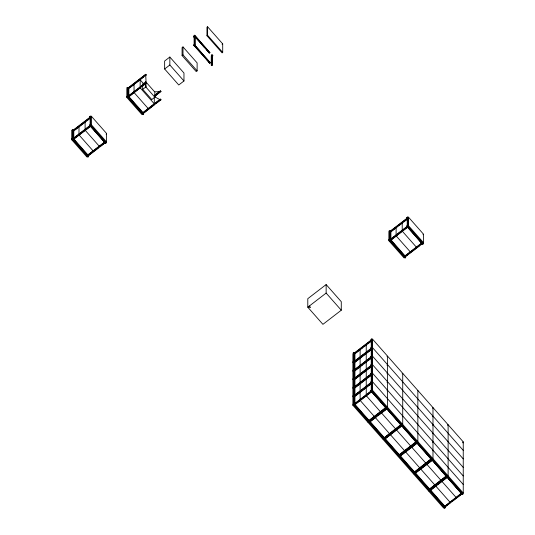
<?xml version="1.0" encoding="UTF-8"?>
<svg xmlns="http://www.w3.org/2000/svg" width="535" height="535" viewBox="0 0 535 535"><rect width="100%" height="100%" fill="white"/><g stroke="black" fill="none" stroke-linecap="round" stroke-linejoin="round"><path stroke-width="0.8" d="M71.871 130.273L72.64 131.349M71.871 138.799L72.827 139.963M72.479 129.764L73.482 131.189M72.479 138.304L73.435 139.495M88.569 156.628L73.449 139.281M89.612 116.55L90.174 117.499M104.74 142.203L87.606 155.137M89.612 125.07L90.569 126.313M90.221 116.148L91.224 117.533M88.001 157.049L87.767 156.528M90.221 124.668L91.204 125.658M88.616 156.561L73.482 139.14L73.482 130.901M90.609 126.273L73.482 139.14M105.355 141.808L106.311 142.972L105.85 142.056M126.929 87.9L127.932 89.285L146.289 74.873L145.787 74.305L126.822 88.897L126.822 97.424L141.949 114.557L142.557 114.089L127.43 96.955L127.43 88.429M126.929 96.42L127.885 97.591L146.289 83.112L145.787 82.544L128.086 96.166M128.433 88.215L128.547 97.069L128.467 96.674M143.674 114.202L127.544 95.879L128.5 97.123M193.61 36.554L194.459 37.704M193.61 45.08L194.573 46.271M194.225 36.066L195.181 37.276M194.225 44.592L195.181 45.796M193.69 45L194.62 46.237L195.235 45.736L195.228 37.189L194.305 36.005M208.744 62.214L209.7 63.404L209.539 62.876M209.352 61.726L210.315 62.936M210.362 62.883L194.305 44.525M211.265 55.125L212.221 56.315M212.275 56.249L211.733 55.359M353.608 352.639L354.611 354.043L371.745 340.862L370.742 339.404M353.608 361.158L354.611 362.569L371.745 349.382L370.742 347.924M353.608 369.685L354.611 371.089L371.745 357.908L370.742 356.45M353.608 378.205L354.611 379.616L371.745 366.435L370.742 364.977M353.608 386.731L354.611 388.142L371.745 374.955L370.742 373.497M353.608 395.258L354.611 396.662L371.745 383.481L370.742 382.023M353.608 403.778L354.565 404.968M371.35 339.003L372.092 340.059M368.127 421.333L369.083 422.576M370.735 390.577L371.698 391.787M402.006 425.706L416.123 441.696L398.996 454.884L384.872 438.887L402.006 425.706L384.779 439.228L369.745 422.041L376.473 416.578M388.978 231.173L389.988 232.585L407.73 218.929M388.978 239.7L389.941 240.89M390.597 240.382L407.73 226.887L409.904 229.348M383.261 438.473L384.217 439.71M386.838 408.713L400.996 424.85L383.869 438.051L400.996 424.563L391.76 414.11M386.484 407.209L387.44 408.452L386.537 407.175M386.872 408.874L369.685 422.102L369.177 421.68L368.735 420.918L385.869 407.71L383.695 404.968M404.112 256.833L405.069 258.024M406.727 217.544L407.409 218.547M405.684 257.556L404.728 256.312L405.069 256.466M407.336 217.049L407.964 218.019M405.115 257.957L405.002 257.643M407.336 225.576L408.292 226.766M398.388 455.606L399.344 456.843M399.933 456.128L417.133 443.127L399.939 456.375L399.498 456.021L398.996 455.138L416.13 441.95L401.845 425.606M400.996 424.85L401.959 426.054M401.611 424.349L402.567 425.586L401.986 424.529M422.543 243.679L422.797 244.368L414.792 234.878M422.463 242.709L423.426 243.9M423.473 243.833L422.938 242.943M413.515 472.739L414.471 473.983M416.13 442.004L417.086 443.194M416.738 441.482L417.728 442.565M447.36 477.247L430.2 490.642L429.759 490.287L415.133 473.161L432.213 460.327M428.649 489.873L429.605 491.117M431.872 458.615L432.862 459.699M445.347 507.782L430.26 490.294L435.771 486.054L449.888 502.051M447.347 477.461L432.226 460.113M443.776 507.013L444.732 508.25M446.999 475.749L447.955 476.993L447.347 475.903M445.394 507.728L429.759 489.726M447.394 477.414L462.474 494.594M461.518 493.404L444.391 506.612L461.518 493.103L447.935 477.728M462.133 492.882L463.089 494.126L462.474 493.043M462.521 494.527L462.314 494.066M390.53 240.161L404.721 256.345L421.854 243.131M154.976 91.839L159.918 91.612M154.976 96.989L159.918 99.604M128.474 96.888L128.072 96.233M354.544 404.728L361.954 398.97M354.544 387.995L354.11 387.567L354.431 395.954M354.544 396.522L354.11 396.094L354.11 404.045L354.538 404.54M73.482 139.461L90.616 126.227L105.696 143.447M86.998 155.859L87.954 157.103M87.6 155.384L88.141 155.745L98.654 147.593M105.743 143.413L105.275 142.557L99.971 146.583M195.228 45.716L194.727 44.88L194.118 45.348L204.383 56.977M212.883 55.807L211.88 54.603L212.836 55.847M371.35 347.456L372.092 348.579M371.35 355.982L372.092 357.106M371.35 364.502L372.092 365.632M371.35 373.029L372.092 374.152M371.35 381.555L372.092 382.679M371.35 390.075L372.34 391.159M406.727 225.997L407.717 227.081M405.724 257.516L390.597 240.068M383.869 438.011L384.404 438.352M400.006 456.308L414.123 472.298L431.257 458.836L414.123 472.298L415.086 473.508L414.311 472.291M432.26 460.294L415.133 473.442M430.26 490.608L429.826 489.799M444.779 508.217L444.371 507.441M128.44 88.777L127.544 87.352L128.313 88.021M194.118 35.684L194.727 35.216L209.86 52.637L209.245 53.105L194.118 35.684L204.383 47.314M194.118 35.972L194.727 35.216M73.028 130.299L91.338 116.209L106.465 133.342L106.465 141.869L88.155 155.959M209.091 62.321L209.245 62.769L194.118 45.635L194.118 37.109L194.727 36.634L194.727 45.161L209.86 62.294L209.432 61.659M207.573 26.75L206.965 27.218L206.965 35.745L222.092 52.878L222.707 52.41L222.707 43.883L207.573 26.75L207.573 35.277L222.707 52.41M72.372 131.088L90.723 116.964L91.177 117.319M145.787 74.305L127.43 88.71L127.778 89.024M75.462 129.383L84.684 122.281M86.663 120.763L87.981 119.746M130.56 86.984L133.837 84.456M135.148 83.453L143.668 76.893M72.874 131.657L90.308 118.242M169.842 57.031L164.64 61.037L164.64 68.988L178.764 84.985L183.966 80.979L183.966 73.028L169.842 57.031L169.842 64.989L183.966 80.979M182.997 46.906L182.081 47.615L182.081 55.573L196.198 71.563L197.121 70.861L197.121 62.903L182.997 46.906L182.997 54.864L197.121 70.861M142.531 84.269L145.754 81.788L154.829 92.073L154.829 97.183L151.612 99.664M90.114 117.432L90.114 125.391L72.981 138.572L72.553 138.224M71.757 139.795L71.757 131.276L72.372 130.801L72.372 139.327L87.499 156.461L86.884 156.936L71.757 139.795L90.067 125.705M105.85 142.337L90.723 125.203L91.338 124.729L91.338 116.209M126.822 97.424L145.787 82.825L146.289 83.4M194.118 45.635L194.727 45.161M206.965 35.745L207.573 35.277M140.391 87.653L128.855 96.534L142.972 112.524M142.357 86.142L146.289 83.112M164.64 68.988L169.842 64.989M182.081 55.573L182.997 54.864M142.531 89.385L145.968 86.944M209.86 52.35L209.245 53.105M154.508 95.411L160.413 90.87L160.915 91.438L154.361 96.768M154.508 95.691L160.413 90.87M154.361 96.481L157.638 93.959M158.948 92.95L160.915 91.438M222.092 44.358L222.707 43.883M211.265 56.529L211.873 56.055L212.382 56.63L212.382 65.15L211.766 65.624L211.265 65.049L211.265 56.529L211.766 57.098M86.998 155.605L104.74 141.956L90.616 125.959M142.056 113.233L160.413 99.109L160.915 99.677L143.213 113.581L128.046 96.481L128.046 87.961L128.547 88.529M160.413 99.109L142.056 113.514L143.019 114.724L142.885 114.236M143.868 112.791L154.361 104.726M155.672 103.716L160.915 99.677M209.86 62.013L209.459 62.755M211.265 65.049L211.873 64.581L211.873 56.055M405.269 256.88L423.58 242.79L423.58 234.263L408.446 217.13L388.871 232.197L388.871 240.723L403.999 257.857L404.614 257.388L389.48 240.248L389.48 231.729M407.837 217.885L389.48 232.009L389.754 232.27M391.914 230.812L395.211 228.278M399.163 225.235L402.46 222.7M403.778 221.684L407.068 219.149M326.143 284.56L307.792 298.684L307.792 307.204L322.919 324.344L341.276 310.213L341.276 301.693L326.143 284.56L326.143 293.08L341.276 310.213M388.871 240.723L408.446 225.656L408.446 217.13M390.597 240.349L407.73 227.168L421.847 243.157M326.143 293.08L307.792 307.204L310.628 307.458L309.344 306.013M422.964 234.738L423.58 234.263M404.106 256.532L422.463 242.409M407.857 254.6L405.129 256.526M409.175 253.59L419.721 245.478M421.038 244.462L422.356 243.445M371.196 340.039L352.886 354.13L352.886 405.276L443.662 508.083L461.972 493.992M372.467 339.063L371.852 339.531L371.852 390.677L462.628 493.491L463.243 493.016L463.243 441.87L372.467 339.063L372.467 390.209L463.243 493.016M353.374 353.24L352.993 353.073L353.501 353.943L371.852 339.819M355.935 352.746L359.888 349.703M361.205 348.686L362.523 347.676M363.84 346.66L366.475 344.634M367.792 343.617L371.089 341.083M353.668 361.071L354.11 361.426L371.243 348.245L371.243 340.287L371.564 340.588M352.886 362.656L372.467 347.589L463.243 450.396M353.374 361.767L352.993 361.593L353.501 362.469L371.852 348.338M355.935 361.272L359.888 358.229M361.205 357.213L362.523 356.196M363.84 355.186L366.475 353.154M367.792 352.144L371.089 349.609M353.668 369.598L354.11 369.952L371.243 356.771L371.243 348.813L371.564 349.114M352.886 371.176L353.501 370.708L353.501 378.459M354.157 370.2L372.467 356.109L463.243 458.923M353.374 370.287L352.993 370.12L353.501 370.989L371.852 356.865M363.793 363.459L365.158 362.409M355.935 369.792L359.888 366.749M361.205 365.739L362.523 364.723M363.84 363.706L366.475 361.68M367.792 360.664L371.089 358.129M353.668 378.125L354.11 378.479L371.243 365.291L371.243 357.34L371.564 357.634M352.886 379.703L353.501 379.228L353.501 386.979M354.157 378.726L372.467 364.636L463.243 467.443M353.374 378.813L352.993 378.646L353.501 379.516L371.852 365.392M363.793 371.986L365.158 370.936M355.935 378.319L359.888 375.276M361.205 374.259L362.523 373.249M363.84 372.233L365.158 371.216M367.792 369.19L371.089 366.656M386.979 356.671L387.594 356.196L387.594 407.342L386.979 407.81M353.668 386.644L354.11 386.999L371.243 373.818L371.243 365.86L371.564 366.161M352.886 388.223L353.501 387.755L353.501 395.505M354.157 387.253L372.467 373.162L463.243 475.969M353.374 387.34L352.993 387.166L353.501 388.042L371.852 373.911M363.793 380.512L365.158 379.455M355.935 386.838L359.888 383.796M361.205 382.786L365.158 379.743M367.792 377.717L371.089 375.182M386.979 365.191L387.594 364.723M353.682 395.171L354.11 395.526L371.243 382.338L371.243 374.386L371.564 374.687M352.886 396.749L353.501 396.281L353.501 404.025M354.157 395.773L372.467 381.682L463.243 484.489M353.374 395.86L352.993 395.693L353.501 396.562L371.852 382.438M363.793 389.032L365.158 387.982M355.935 395.365L359.888 392.322M361.205 391.306L365.158 388.27M368.448 385.728L371.089 383.702M386.979 373.718L387.594 373.243M353.682 403.698L354.076 404.012L371.243 390.864L371.243 382.906L371.564 383.207M352.886 405.276L353.501 404.801L368.087 421.326M354.157 404.299L372.467 390.209M363.178 398.027L371.745 391.439L378.265 398.816M386.979 382.244L387.594 381.769M402.113 373.805L402.721 373.33L402.721 424.476L402.113 424.951M386.979 390.764L387.594 390.296M368.127 421.085L385.869 407.429M368.02 422.409L386.323 408.319M377.65 415.668L386.825 408.921M383.147 439.543L401.457 425.452M432.374 408.071L432.982 407.603L432.982 458.749L414.672 472.84M432.374 416.598L432.982 416.123M432.374 425.124L432.982 424.65M398.274 456.676L417.855 441.609L417.855 390.47M432.374 433.644L432.982 433.176M447.501 425.205L448.116 424.736L448.116 475.882L447.501 476.351M432.374 442.171L432.982 441.696M432.374 450.691L432.982 450.223M413.408 473.816L414.016 473.341M462.628 442.345L463.243 441.87M428.642 489.625L446.384 475.969L444.21 473.508M428.535 490.949L446.845 476.859M437.51 484.717L447.086 477.347L461.21 493.337M450.162 502.8L444.886 506.859L444.545 506.545M452.135 501.282L461.357 494.18M417.28 442.826L416.972 442.739M142.631 113.012L143.173 113.614M142.818 113.112L143.627 114.256M193.663 36.474L194.459 37.289M126.976 87.793L127.584 88.335M126.976 96.313L127.49 96.741M90.268 116.041L91.218 117.185M89.653 116.51L90.174 116.938M90.268 124.561L91.111 125.464M89.653 125.036L90.141 125.424M72.526 129.697L73.469 130.814M71.911 130.165L72.492 130.667M71.911 138.692L72.432 139.12M407.382 216.963L408.292 217.999M406.767 217.437L407.409 218.019M407.382 225.489L407.931 225.957M406.767 225.957L407.409 226.546M389.025 231.087L389.754 231.795M390.537 231.896L389.594 230.652L390.416 231.401M389.025 239.613L389.453 239.934M390.537 240.416L389.594 239.178L390.282 239.727M371.397 338.896L372.006 339.437M371.397 347.422L371.919 347.85M370.782 347.89L371.303 348.318M353.655 352.552L354.458 353.374M371.397 355.942L372.066 356.571M370.782 356.417L371.303 356.845M371.397 364.469L372.092 365.131M370.782 364.937L371.303 365.365M371.397 372.995L372.092 373.657M370.782 373.463L371.303 373.891M371.397 381.515L372.092 382.177M370.782 381.99L371.303 382.418M371.397 390.042L372.092 390.704M370.782 390.51L371.21 390.831M353.943 405.443L353 404.199L353.374 404.386M146.048 81.728L145.734 75.549M146.048 86.877L145.734 83.54M463.056 442.98L463.036 442.639M73.389 130.961L73.014 130.654L73.195 138.839M354.518 353.816L354.11 353.474L354.431 361.854M354.518 362.342L354.11 361.994L354.431 370.38M354.518 370.862L354.11 370.521L354.431 378.907M354.538 379.395L354.11 379.041L354.431 387.427M371.678 391.399L371.745 391.439M417.066 442.799L446.076 476.204M106.198 134.412L106.198 133.997M354.076 404.012L368.735 420.898L354.611 404.901L371.745 391.72L400.688 424.797M408.446 225.656L423.58 242.79M422.964 243.258L407.837 226.124L407.837 217.605M410.987 230.572L413.702 233.648M407.423 227.121L421.547 243.111M402.226 231.12L416.344 247.116M410.225 251.824L396.107 235.828L396.107 227.877M390.597 232.11L390.095 231.541L390.095 239.499L407.222 226.312L407.222 218.36M390.904 239.834L405.028 255.824M194.727 35.504L209.86 52.637M206.543 49.762L208.703 52.209M194.118 37.109L194.62 37.677M211.873 64.581L212.382 65.15M206.543 59.425L208.703 61.873M145.787 74.586L146.289 75.161M160.413 91.151L160.915 91.726M160.413 99.39L160.915 99.965M143.427 83.56L140.17 79.869L140.17 87.82L154.294 103.817L154.294 97.45M154.829 97.183L145.754 86.904L145.754 81.788M151.773 99.537L142.691 89.258L142.691 84.142M134.051 92.528L148.175 108.525M354.143 361.466L354.611 362.001M354.143 369.986L354.611 370.521M380.432 401.277L382.605 403.738M387.962 409.803L390.677 412.88M417.133 442.84L427.993 455.145M429.083 456.375L430.715 458.221M432.808 460.588L434.982 463.049M436.607 464.895L439.322 467.971M440.412 469.202L443.127 472.278M371.437 391.673L385.561 407.663M401.698 425.94L415.822 441.937M416.825 443.074L430.949 459.07M354.143 378.512L354.611 379.047M366.241 395.673L380.358 411.669M381.368 412.806L395.492 428.803M396.495 429.946L410.619 445.936M411.629 447.079L425.746 463.069M426.756 464.213L440.88 480.203M441.89 481.346L456.007 497.343M354.143 387.039L354.611 387.574M360.122 400.381L374.239 416.377M375.249 417.514L389.373 433.51M390.383 434.654L404.5 450.644M405.51 451.787L419.634 467.777M420.637 468.921L434.761 484.911M354.143 395.559L354.611 396.094M369.043 420.376L354.919 404.386L354.919 396.428M370.053 421.52L384.17 437.51M385.18 438.653L399.304 454.643M400.307 455.787L414.431 471.783M415.441 472.927L429.558 488.916M430.568 490.06L444.692 506.05M369.237 421.185L384.371 438.319M400.006 456.021L429.257 489.478L446.384 475.969M398.996 455.165L384.852 439.054M368.628 421.941L429.15 490.475M444.277 507.615L429.618 490.903M91.338 124.729L106.465 141.869M90.308 126.193L104.432 142.19M85.112 130.199L99.229 146.189M78.993 134.907L93.11 150.897M73.79 138.906L87.914 154.903M369.337 421.292L369.672 421.687M402.226 223.169L402.226 230.324M390.904 231.876L390.904 239.038M390.597 231.829L390.597 239.272M371.437 341.096L371.437 348.258M371.437 349.622L371.437 356.778M371.437 358.142L371.437 365.305M371.437 366.669L371.437 373.825M371.437 375.189L371.437 382.351M371.437 383.715L371.437 390.878M366.241 345.095L366.241 352.257M366.241 353.622L366.241 360.784M366.241 362.148L366.241 369.304M366.241 370.668L366.241 377.83M366.241 379.195L366.241 386.357M366.241 387.721L366.241 394.877M360.122 349.803L360.122 356.965M360.122 358.33L360.122 365.492M360.122 366.856L360.122 374.012M360.122 375.376L360.122 382.538M360.122 383.903L360.122 391.065M360.122 392.429L360.122 399.585M354.919 353.809L354.919 361.76M354.919 362.329L354.919 370.287M354.919 370.855L354.919 378.813M354.919 379.382L354.919 387.333M354.919 387.902L354.919 395.86M354.611 353.762L354.611 361.205M354.611 362.282L354.611 369.725M354.611 370.808L354.611 378.252M354.611 379.328L354.611 386.778M354.611 387.855L354.611 395.298M354.611 396.382L354.611 403.825M353.501 353.655L353.501 361.406M353.501 362.182L353.501 369.932M134.051 84.577L134.051 91.739M128.855 88.576L128.855 95.738M90.723 116.677L90.723 125.203M85.112 122.241L85.112 129.403M78.993 126.949L78.993 134.111M73.79 130.955L73.79 138.11"/></g></svg>
